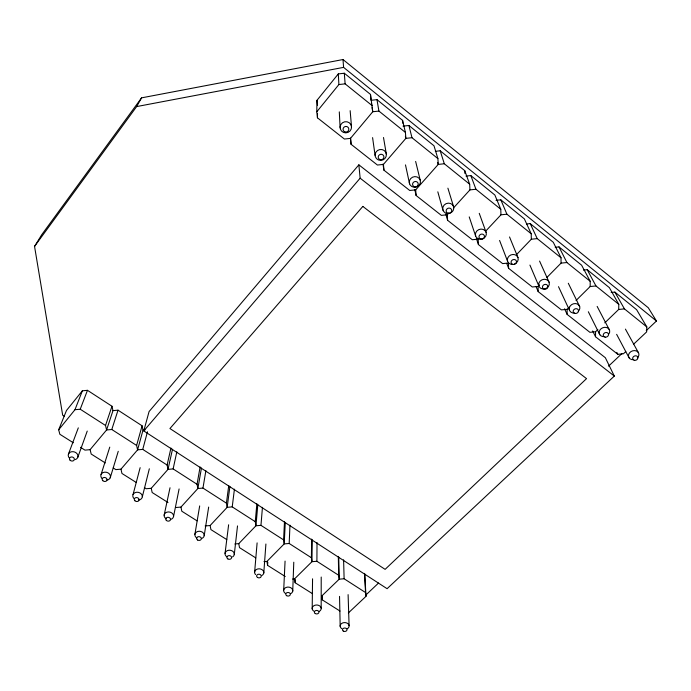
<?xml version="1.0" encoding="UTF-8"?>
<svg xmlns="http://www.w3.org/2000/svg" width="691" height="691" viewBox="0 0 691 691"><rect width="100%" height="100%" fill="white"/><g stroke="black" fill="none" stroke-linecap="round" stroke-linejoin="round"><path stroke-width="1.04" d="M321.177 608.14L321.211 577.045M576.044 300.499L590.174 286.523L590.209 281.306L581.615 265.197L558.993 246.894L555.227 247.274M340.015 611.06L322.231 599.84L321.712 596.057L339.212 579.17L338.711 575.301L316.901 561.282L317.022 542.582M625.761 351.589L623.437 353.775L617.806 354.302L595.512 336.742L595.564 331.775L597.87 329.538M312.237 539.87L311.952 561.688L294.556 578.894L292.604 579.049M312.194 608.857L312.557 578.816M316.901 561.282L311.952 561.688L311.399 557.749L311.65 539.101M350.484 138.381L351.063 144.289L377.424 165.037L383.445 164.398L405.859 138.373L405.418 132.43L378.918 111.078L372.751 111.761L350.484 138.381L344.403 139.038L317.454 117.824L317.514 113.6M317.454 117.824L316.78 111.787L316.962 100.342L338.314 73.911L344.317 73.237L370.488 94.408L372.751 111.761L372.121 107.589M604.815 322.844L618.695 309.447L618.799 304.342L609.384 287.655L587.212 269.723L583.472 270.095M312.332 593.595L295.143 582.746L295.247 579.585M611.164 292.457L614.869 292.094L636.61 309.68L646.811 326.912L646.646 331.905L633.492 344.299M292.734 591.211L293.779 562.206M311.399 557.749L289.184 543.48L289.97 525.195M283.699 590.079L285.072 561.101M285.271 522.379L284.208 543.895L266.925 561.42L263.971 561.662M289.184 543.48L284.208 543.895L283.586 539.878L284.502 521.653M285.245 576.501L267.572 565.35L267.788 562.224M263.781 573.038L265.905 544.007M283.586 539.878L260.965 525.35L262.442 507.341M254.651 571.889L257.112 542.884M234.819 543.972L238.784 543.636L255.946 525.773L255.264 521.679L256.879 503.73M257.829 504.585L255.946 525.773L260.965 525.35M234.275 554.519L237.514 525.92M255.264 521.679L232.228 506.883L234.422 489.168M225.05 553.344L228.626 524.78M229.896 486.464L227.175 507.324L210.133 525.523L205.141 525.955M232.228 506.883L227.175 507.324L226.423 503.152L228.756 485.488M204.216 535.646L208.665 507.073M226.423 503.152L202.964 488.079L205.883 470.657M194.879 534.454L199.682 505.916M201.452 468.023L197.868 488.52L180.956 507.082L175.929 507.514M202.964 488.079L197.868 488.52L197.039 484.279L200.114 466.917M173.571 516.402L179.099 488.943M164.138 515.192L170.021 487.76M197.039 484.279L173.139 468.921L176.827 451.819M172.5 449.245L168.008 469.37L151.243 488.295L146.172 488.736L144.376 487.604M173.139 468.921L168.008 469.37L167.11 465.043L170.953 448.01M142.329 496.794L149.334 468.783M133.043 494.575L140.143 467.66M113.212 467.945L115.855 469.612L120.968 469.154L137.587 449.858L142.752 449.392L147.477 431.745M143.78 430.925L149.075 411.568L358.862 164.838L605.351 357.722L614.325 376.068L387.098 588.697L143.78 430.925L360.141 178.192L358.862 164.838M142.078 425.794L143.011 430.122L137.587 449.858L136.611 445.445L142.078 425.794L118.031 410.178L112.979 410.644L106.578 429.975L90.115 449.66L84.967 450.126L80.484 447.293M110.232 477.801L118.247 451.318M101.067 474.536L109.765 447.129M73.298 442.758L59.841 434.259L58.683 429.785L66.491 410.471L82.376 390.804L87.472 390.32L111.968 406.239L105.524 425.475L106.578 429.975L111.787 429.5L118.031 410.178M77.755 457.425L87.239 431.08M68.452 454.091L78.308 427.85M58.683 429.785L74.974 409.711L80.225 409.219L87.472 390.32M74.974 409.711L82.376 390.804M64.488 416.362L62.674 415.205L34.55 246.402L136.637 106.578L141.569 97.854L343.004 59.538L648.288 307.763L656.45 321.004L646.249 330.626M34.55 246.402L41.736 234.698L141.569 97.854M316.78 111.787L338.892 84.544L338.314 73.911M382.978 164.104L383.937 170.167L409.728 190.474L415.706 189.852L438.249 164.406L444.313 163.767L469.673 184.203L469.949 189.878L453.65 207.766M414.773 189.567L416.112 195.501L441.35 215.376L447.276 214.763L448.692 213.208M485.531 231.304L500.966 214.815L506.918 214.201L531.215 233.783L531.327 239.216L516.566 254.582M506.736 263.392L508.611 268.324L532.312 286.981L538.082 286.42L539.567 284.917M546.978 277.393L561.057 263.116L566.905 262.537L590.209 281.306M536.147 286.791L538.177 291.602L561.394 309.879L567.112 309.326L569.349 307.124M366.005 594.882L378.564 583.031M608.564 366.152L621.909 353.576M348.385 612.926L365.988 596.342L364.779 573.945M136.637 106.578L343.591 67.373L656.45 321.004M338.892 84.544L345.12 83.853L372.216 105.68M405.418 132.43L402.577 120.364L376.966 99.642L371.007 100.299L370.488 94.408M403.017 126.133L408.917 125.494L433.991 145.775L437.895 158.602L438.249 164.406L437.653 162.411M437.895 158.602L411.974 137.708L405.859 138.373L405.384 136.334M435.321 151.312L440.193 150.793L464.749 170.66L469.673 184.203M465.984 176.075L470.821 175.574L494.868 195.026L500.776 209.252L500.966 214.815M469.949 189.878L475.952 189.256L500.776 209.252M496.026 200.33L500.82 199.837L524.374 218.892L531.215 233.783M526.404 223.996L530.204 223.608L553.284 242.282L561.023 257.795L561.057 263.116M531.327 239.216L537.227 238.62L561.023 257.795M590.174 286.523L595.97 285.953L618.799 304.342M618.695 309.447L624.448 308.894L646.811 326.912M595.564 331.775L589.889 332.311L567.138 314.405L564.556 308.765M143.011 430.122L145.015 429.94M365.988 596.342L365.548 592.541L344.118 578.773L339.212 579.17L338.737 557.05M105.291 462.944L91.195 454.047L90.115 449.66M136.308 482.517L121.961 473.465L120.968 469.154M168.008 502.521L152.167 492.519L151.243 488.295M197.065 520.859L181.811 511.228L180.956 507.082M226.778 539.602L210.919 529.6L210.133 525.523M255.696 557.853L239.501 547.635L238.784 543.636M80.225 409.219L105.524 425.475M111.787 429.5L136.611 445.445M142.752 449.392L167.11 465.043M360.141 178.192L614.325 376.068M445.833 214.072L447.595 220.291L472.307 239.742L478.181 239.146L478.422 244.562L502.625 263.608L508.446 263.029L508.611 268.324M614.869 292.094L624.448 308.894M625.433 329.106L638.303 352.462M587.212 269.723L595.97 285.953M616.631 334.332L629.095 357.852M597.154 306.415L609.047 329.236M616.847 352.419L617.806 354.302M558.993 246.894L566.905 262.537M588.343 311.753L599.823 334.746M592.671 330.929L595.512 336.742M568.304 283.25L579.697 306.605M530.204 223.608L537.227 238.62M558.509 286.679L569.393 310.06M539.576 261.077L549.181 282.394A5.476 4.777 -21.8 0 1 542.66 288.968A5.476 4.777 -21.8 0 1 540.146 281.082A5.476 4.777 -21.8 0 1 549.181 282.394M529.919 265.085L538.816 285.919M500.82 199.837L506.918 214.201M509.535 236.961L518 257.639M499.584 240.451L507.574 261.258M470.821 175.574L475.952 189.256M479.243 213.32L486.118 232.34A5.554 5.027 -21.7 0 1 479.658 239.224A5.554 5.027 -21.7 0 1 476.85 230.984A5.554 5.027 -21.7 0 1 486.118 232.34M469.215 216.896L475.641 236.046M476.393 238.499L478.422 244.562M440.193 150.793L444.313 163.767M447.898 188.168L453.521 206.471A5.597 5.157 -21.5 0 1 447.094 213.51A5.597 5.157 -21.5 0 1 444.132 205.08A5.597 5.157 -21.5 0 1 453.521 206.471M437.818 191.822L442.983 210.263M408.917 125.494L411.974 137.708M415.637 161.426L420.18 180.014A5.64 5.295 -21 0 1 413.788 187.226A5.64 5.295 -21 0 1 410.67 178.598A5.64 5.295 -21 0 1 420.18 180.014M111.968 406.239L112.979 410.644M405.487 164.899L409.582 183.892M383.505 137.518L386.381 154.335A5.683 5.442 -19.8 0 1 378.314 159.923A5.683 5.442 -19.8 0 1 377.528 150.508A5.683 5.442 -19.8 0 1 386.381 154.335M376.966 99.642L378.918 111.078M266.925 561.42L267.572 565.35M371.482 103.425L371.801 105.507M294.556 578.894L295.143 582.746M372.587 137.621L375.109 155.535M316.962 100.342L317.506 105.222M383.445 164.398L383.937 170.167M350.156 110.681L351.503 126.669A5.727 5.588 -16.5 0 1 343.436 132.396A5.727 5.588 -16.5 0 1 342.494 122.756A5.727 5.588 -16.5 0 1 351.503 126.669M350.57 138.088L351.063 144.289M344.317 73.237L345.12 83.853M402.577 120.364L402.793 123.248M343.004 59.538L343.591 67.373M415.706 189.852L416.112 195.501M447.276 214.763L447.595 220.291M364.528 573.392L365.548 592.541M339.298 111.873L340.119 127.904M464.749 170.66L464.888 173.415M348.1 594.631L349.093 625.675M343.6 559.822L344.118 578.773M339.54 596.393L340.179 626.374M338.322 556.393L338.711 575.301M538.082 286.42L538.177 291.602M567.112 309.326L567.138 314.405M322.231 595.564L322.231 599.84M512.929 264.394A5.519 4.897 -21.8 0 1 507.799 257.829A5.519 4.897 -21.8 0 1 516.851 255.843A5.519 4.897 -21.8 0 1 514.32 264.092M574.541 313.066A5.442 4.656 -21.8 0 1 569.384 307.59A5.442 4.656 -21.8 0 1 577.21 303.962A5.442 4.656 -21.8 0 1 578.307 311.321M604.366 336.629A5.398 4.543 -21.7 0 1 599.235 331.671A5.398 4.543 -21.7 0 1 606.309 327.456A5.398 4.543 -21.7 0 1 608.978 333.883M633.569 359.691A5.364 4.431 -21.6 0 1 628.663 354.44A5.364 4.431 -21.6 0 1 636.428 350.976A5.364 4.431 -21.6 0 1 637.309 358.016M133.933 498.487A4.811 3.896 11.2 0 1 135.116 492.631A4.811 3.896 11.2 0 1 142.035 495.084A4.811 3.896 11.2 0 1 138.442 500.077M226.898 556.808A4.656 3.697 5.4 0 1 226.19 551.34A4.656 3.697 5.4 0 1 233.04 551.496A4.656 3.697 5.4 0 1 232.547 556.929M255.575 574.592A4.604 3.636 3.8 0 1 256.396 569.505A4.604 3.636 3.8 0 1 262.856 570.325A4.604 3.636 3.8 0 1 262.027 575.404M69.497 458.168A4.949 4.025 15.7 0 1 70.145 452.242A4.949 4.025 15.7 0 1 77.237 453.952A4.949 4.025 15.7 0 1 75.336 459.575M285.409 593.414A4.561 3.567 2.2 0 1 284.882 588.153A4.561 3.567 2.2 0 1 291.611 588.309A4.561 3.567 2.2 0 1 290.954 593.534M313.861 611.207A4.517 3.498 0.9 0 1 313.42 606.05A4.517 3.498 0.9 0 1 320.08 606.206A4.517 3.498 0.9 0 1 319.354 611.328M166.134 518.794A4.759 3.835 9.2 0 1 165.512 512.877A4.759 3.835 9.2 0 1 172.733 513.81A4.759 3.835 9.2 0 1 170.841 519.39M341.795 628.68A4.483 3.438 -0.4 0 1 341.432 623.619A4.483 3.438 -0.4 0 1 348.039 623.774A4.483 3.438 -0.4 0 1 347.236 628.801M102.035 478.526A4.88 3.956 13.4 0 1 103.123 472.549A4.88 3.956 13.4 0 1 110.145 475.045A4.88 3.956 13.4 0 1 106.604 480.15M196.805 537.978A4.699 3.766 7.2 0 1 196.279 532.182A4.699 3.766 7.2 0 1 203.43 533.098A4.699 3.766 7.2 0 1 201.461 538.574M362.844 206.419L169.934 428.541L385.112 569.358L586.547 378.625L362.844 206.419M414.842 186.82A2.833 2.66 -20.7 0 0 418.055 183.193A2.833 2.66 -20.7 0 0 413.27 182.484A2.833 2.66 -20.7 0 0 414.842 186.82M513.154 264.472A2.773 2.462 -21.7 0 0 516.41 261.094A2.773 2.462 -21.7 0 0 511.815 260.429A2.773 2.462 -21.7 0 0 513.154 264.472M544.491 289.227A2.755 2.393 -21.7 0 0 547.764 285.927A2.755 2.393 -21.7 0 0 543.221 285.271A2.755 2.393 -21.7 0 0 544.491 289.227M344.749 131.817A2.885 2.807 -16.1 0 0 348.808 128.932A2.885 2.807 -16.1 0 0 344.273 126.971A2.885 2.807 -16.1 0 0 344.749 131.817M575.154 313.446A2.729 2.332 -21.7 0 0 578.445 310.216A2.729 2.332 -21.7 0 0 573.953 309.577A2.729 2.332 -21.7 0 0 575.154 313.446M605.161 337.148A2.712 2.28 -21.6 0 0 608.46 333.995A2.712 2.28 -21.6 0 0 604.029 333.364A2.712 2.28 -21.6 0 0 605.161 337.148M448.355 213.286A2.816 2.591 -21.3 0 0 451.577 209.753A2.816 2.591 -21.3 0 0 446.861 209.053A2.816 2.591 -21.3 0 0 448.355 213.286M634.528 360.348A2.695 2.22 -21.5 0 0 637.845 357.264A2.695 2.22 -21.5 0 0 633.466 356.651A2.695 2.22 -21.5 0 0 634.528 360.348M379.851 159.535A2.859 2.729 -19.5 0 0 383.902 156.719A2.859 2.729 -19.5 0 0 379.454 154.81A2.859 2.729 -19.5 0 0 379.851 159.535M481.117 239.164A2.79 2.522 -21.6 0 0 484.356 235.709A2.79 2.522 -21.6 0 0 479.701 235.035A2.79 2.522 -21.6 0 0 481.117 239.164M134.866 500.699A2.418 1.952 11.2 0 0 138.96 500.353A2.418 1.952 11.2 0 0 136.248 497.58A2.418 1.952 11.2 0 0 134.866 500.699M227.849 558.907A2.332 1.857 5.4 0 0 231.563 557.767A2.332 1.857 5.4 0 0 228.315 555.728A2.332 1.857 5.4 0 0 227.849 558.907M257.527 577.46A2.315 1.823 3.8 0 0 261.224 576.337A2.315 1.823 3.8 0 0 258.037 574.342A2.315 1.823 3.8 0 0 257.527 577.46M70.093 460.206A2.488 2.021 15.6 0 0 74.248 459.835A2.488 2.021 15.6 0 0 71.398 456.958A2.488 2.021 15.6 0 0 70.093 460.206M286.653 595.668A2.289 1.788 2.2 0 0 290.332 594.571A2.289 1.788 2.2 0 0 287.206 592.61A2.289 1.788 2.2 0 0 286.653 595.668M315.243 613.539A2.272 1.753 0.9 0 0 318.905 612.459A2.272 1.753 0.9 0 0 315.839 610.533A2.272 1.753 0.9 0 0 315.243 613.539M166.315 520.358A2.393 1.918 9.2 0 0 170.375 520.012A2.393 1.918 9.2 0 0 167.732 517.3A2.393 1.918 9.2 0 0 166.315 520.358M343.306 631.082A2.246 1.719 -0.4 0 0 346.951 630.019A2.246 1.719 -0.4 0 0 343.945 628.136A2.246 1.719 -0.4 0 0 343.306 631.082M102.804 480.66A2.453 1.987 13.4 0 0 106.924 480.297A2.453 1.987 13.4 0 0 104.142 477.472A2.453 1.987 13.4 0 0 102.804 480.66M197.6 539.999A2.358 1.892 7.2 0 0 201.323 538.833A2.358 1.892 7.2 0 0 198.023 536.76A2.358 1.892 7.2 0 0 197.6 539.999"/></g></svg>
